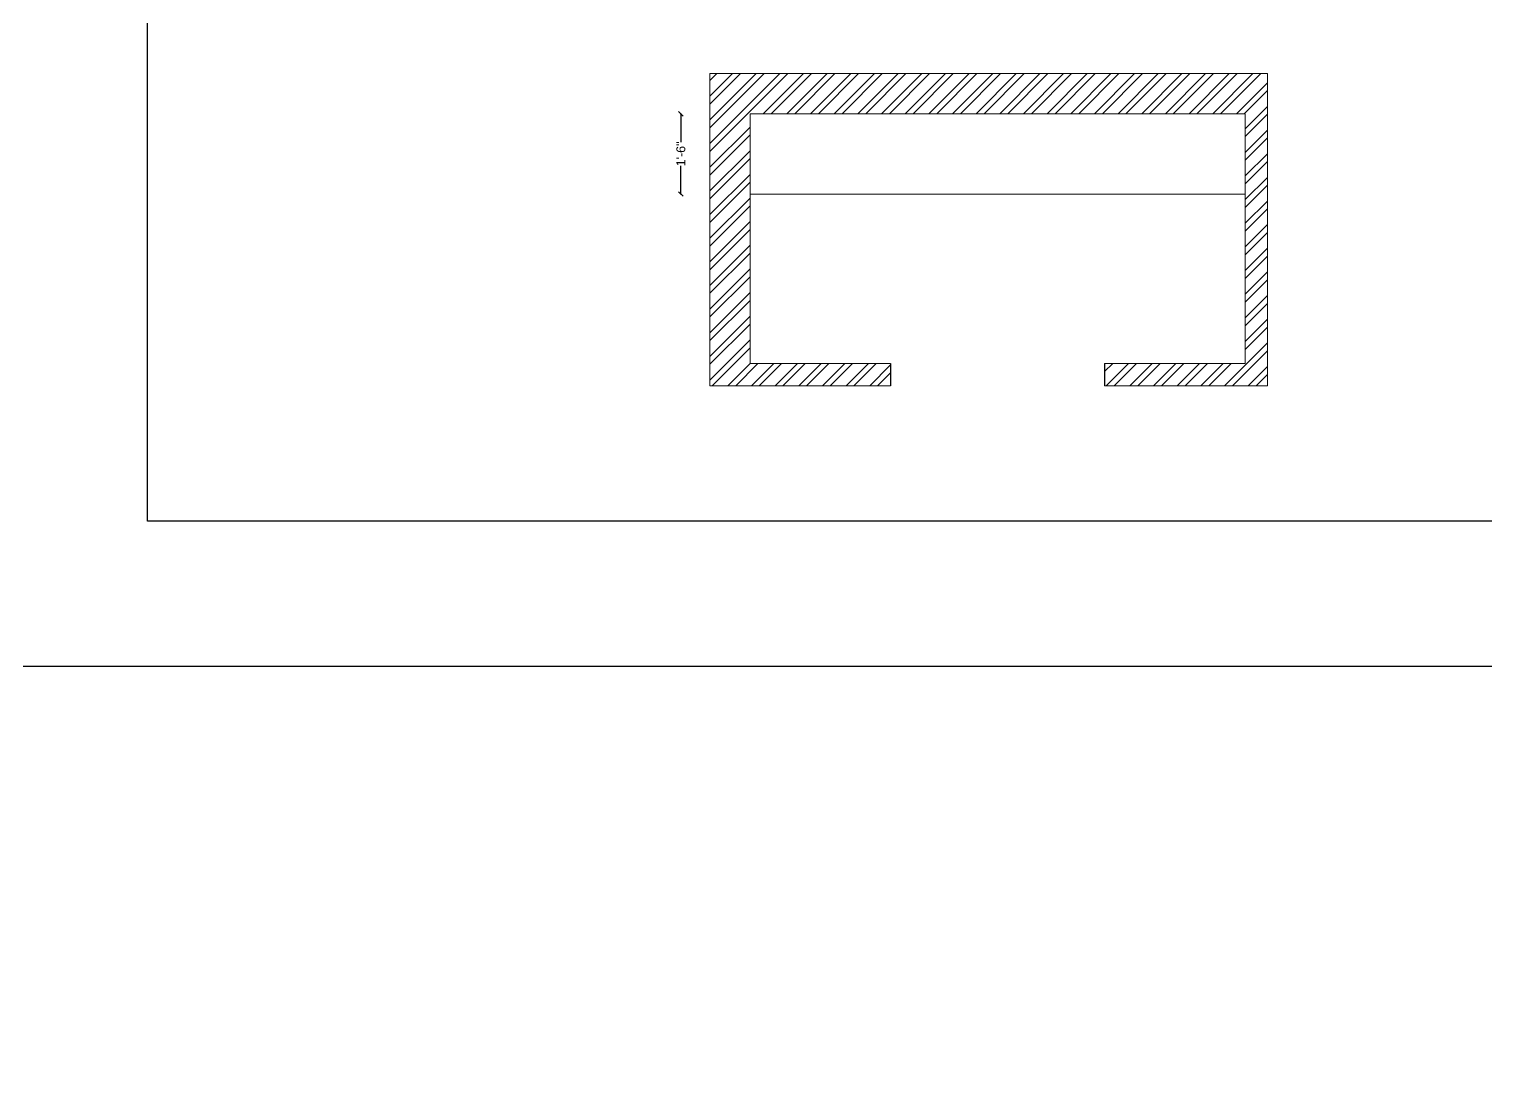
# Model space of a CAD drawing. Header units: inches. Extents: x 213 to 17763, y -4830 to 1802.
# Drawn here: x 13120.1 to 13446.7, y -2557.2 to -2325.2 of the extents above; entities that cross this region are included whole.
import ezdxf

# ---------------------------------------------------------------- set-up
doc = ezdxf.new("R2010")
doc.units = ezdxf.units.IN
doc.header["$MEASUREMENT"] = 0
doc.layers.add('IEL-HATCH-002', color=7, linetype='Continuous')
doc.layers.add('ROD', color=7, linetype='Continuous', lineweight=9)
doc.layers.add('wall', color=3, linetype='Continuous', lineweight=70)
doc.styles.add('b.k', font='verdana.ttf')
doc.styles.get("Standard").update_dxf_attribs({"font": 'arial.ttf'})
doc.dimstyles.new('STANDARD$0', dxfattribs={"dimscale": 0, "dimtxt": 6, "dimasz": 3, "dimexe": 2, "dimexo": 2, "dimgap": 0, "dimtad": 0, "dimtih": 1, "dimtoh": 1, "dimdec": 1, "dimzin": 0, "dimdsep": 46, "dimlunit": 4, "dimtxsty": 'b.k', "dimcen": 2.5, "dimclrd": 256, "dimclre": 256, "dimclrt": 256, "dimadec": 0, "dimazin": 0, "dimtfac": 1, "dimtdec": 1, "dimtofl": 0, "dimtmove": 2, "dimatfit": 2, "dimfxl": 1, "dimfrac": 2, "dimtolj": 1, "dimtzin": 0, "dimlwd": 9, "dimlwe": 9, "dimarcsym": 0})

# ---------------------------------------------------------------- blocks, each defined once
blk = doc.blocks.new('_Oblique')
at = {"layer": 'wall', "color": 0, "lineweight": -2}
blk.add_line((-0.5, -0.5), (0.5, 0.5), dxfattribs=at)
blk = doc.blocks.new('*D1242')
at = {"color": 1, "lineweight": -2, "transparency": 16777216}
for p, q in [((13266.24, -2344.14), (13266.02, -2344.14)), ((13266.2, -2344.14), (13266.2, -2350.49)), ((13266.2, -2362.14), (13266.2, -2355.79)), ((13266.24, -2362.14), (13266.02, -2362.14))]:
    blk.add_line(p, q, dxfattribs=at)
at = {"layer": 'Defpoints', "color": 0, "transparency": 16777216}
for p in [(13266.2, -2344.14), (13281.71, -2344.14), (13281.71, -2362.14)]:
    blk.add_point(p, dxfattribs=at)
at = {"color": 1, "lineweight": -2, "transparency": 16777216}
for p, rotation in [((13266.2, -2344.14), 90), ((13266.2, -2362.14), 270)]:
    blk.add_blockref('_Oblique', p, dxfattribs=dict(at, rotation=rotation))
at = {"color": 1, "transparency": 16777216, "insert": (13266.2, -2353.14), "char_height": 2, "attachment_point": 5, "rotation": 90}
blk.add_mtext('\\A1;1\'-6"', dxfattribs=at)

msp = doc.modelspace()

# ---------------------------------------------------------------- hatches: boundary and pattern name
at = {"layer": 'IEL-HATCH-002', "transparency": 33554687}
h = msp.add_hatch(dxfattribs=at)
h.set_pattern_fill('ANSI32', color=1, scale=10)
h.paths.add_polyline_path([(13281.71, -2344.14), (13392.71, -2344.14), (13392.71, -2400.14), (13361.21, -2400.14), (13361.21, -2405.14), (13392.71, -2405.14), (13397.71, -2405.14), (13397.71, -2335.14), (13272.71, -2335.14), (13272.71, -2405.14), (13313.21, -2405.14), (13313.21, -2400.14), (13281.71, -2400.14)])

# ---------------------------------------------------------------- linework, layer by layer
at = {"lineweight": 5}
for p, q in [((13392.71, -2344.14), (13392.71, -2400.14)), ((13313.21, -2400.14), (13281.71, -2400.14)), ((13392.71, -2400.14), (13361.21, -2400.14)), ((13313.21, -2405.14), (13272.71, -2405.14)), ((13392.71, -2405.14), (13361.21, -2405.14)), ((13397.71, -2405.14), (13392.71, -2405.14))]:
    msp.add_line(p, q, dxfattribs=at)
for p, q in [((13313.21, -2400.14), (13313.21, -2405.14)), ((13361.21, -2400.14), (13361.21, -2405.14))]:
    msp.add_line(p, q)
for points in [[(13146.58, -2091.17), (13677.94, -2091.17), (13677.94, -2435.48), (13146.58, -2435.48)], [(10883.5, -2468), (15562, -2468), (15562, -4830), (10883.5, -4830)]]:
    msp.add_lwpolyline(points, close=True)
at = {"layer": 'ROD', "lineweight": 5}
for p, q in [((13397.71, -2335.14), (13272.71, -2335.14)), ((13272.71, -2335.14), (13272.71, -2405.14)), ((13397.71, -2335.14), (13397.71, -2405.14)), ((13281.71, -2344.14), (13281.71, -2400.14)), ((13281.71, -2344.14), (13392.71, -2344.14)), ((13281.71, -2362.14), (13392.71, -2362.14))]:
    msp.add_line(p, q, dxfattribs=at)

# ---------------------------------------------------------------- dimensions: what is measured, and where the dimension line sits
dim = msp.add_linear_dim(base=(13266.2, -2344.14), p1=(13281.71, -2362.14), p2=(13281.71, -2344.14), angle=90, dimstyle='STANDARD$0', override={"dimscale": 1, "dimtxt": 2, "dimasz": 1, "dimexe": 0.18, "dimexo": 0.0625, "dimgap": 0.09, "dimtih": 0, "dimtoh": 0, "dimdec": 0, "dimtxsty": 'Standard', "dimblk": 'Oblique', "dimcen": 0.09, "dimclrd": 1, "dimclre": 1, "dimclrt": 1, "dimtdec": 0, "dimtmove": 1, "dimatfit": 3, "dimldrblk": 'Oblique', "dimfxl": 0.03937, "dimfxlon": 1, "dimfrac": 0, "dimlwd": 65534, "dimlwe": 65534, "dimarcsym": 1})
dim.commit()
dim.dimension.update_dxf_attribs({"geometry": '*D1242', "text_midpoint": (13266.2, -2353.14)})

doc.saveas('drawing.dxf')
